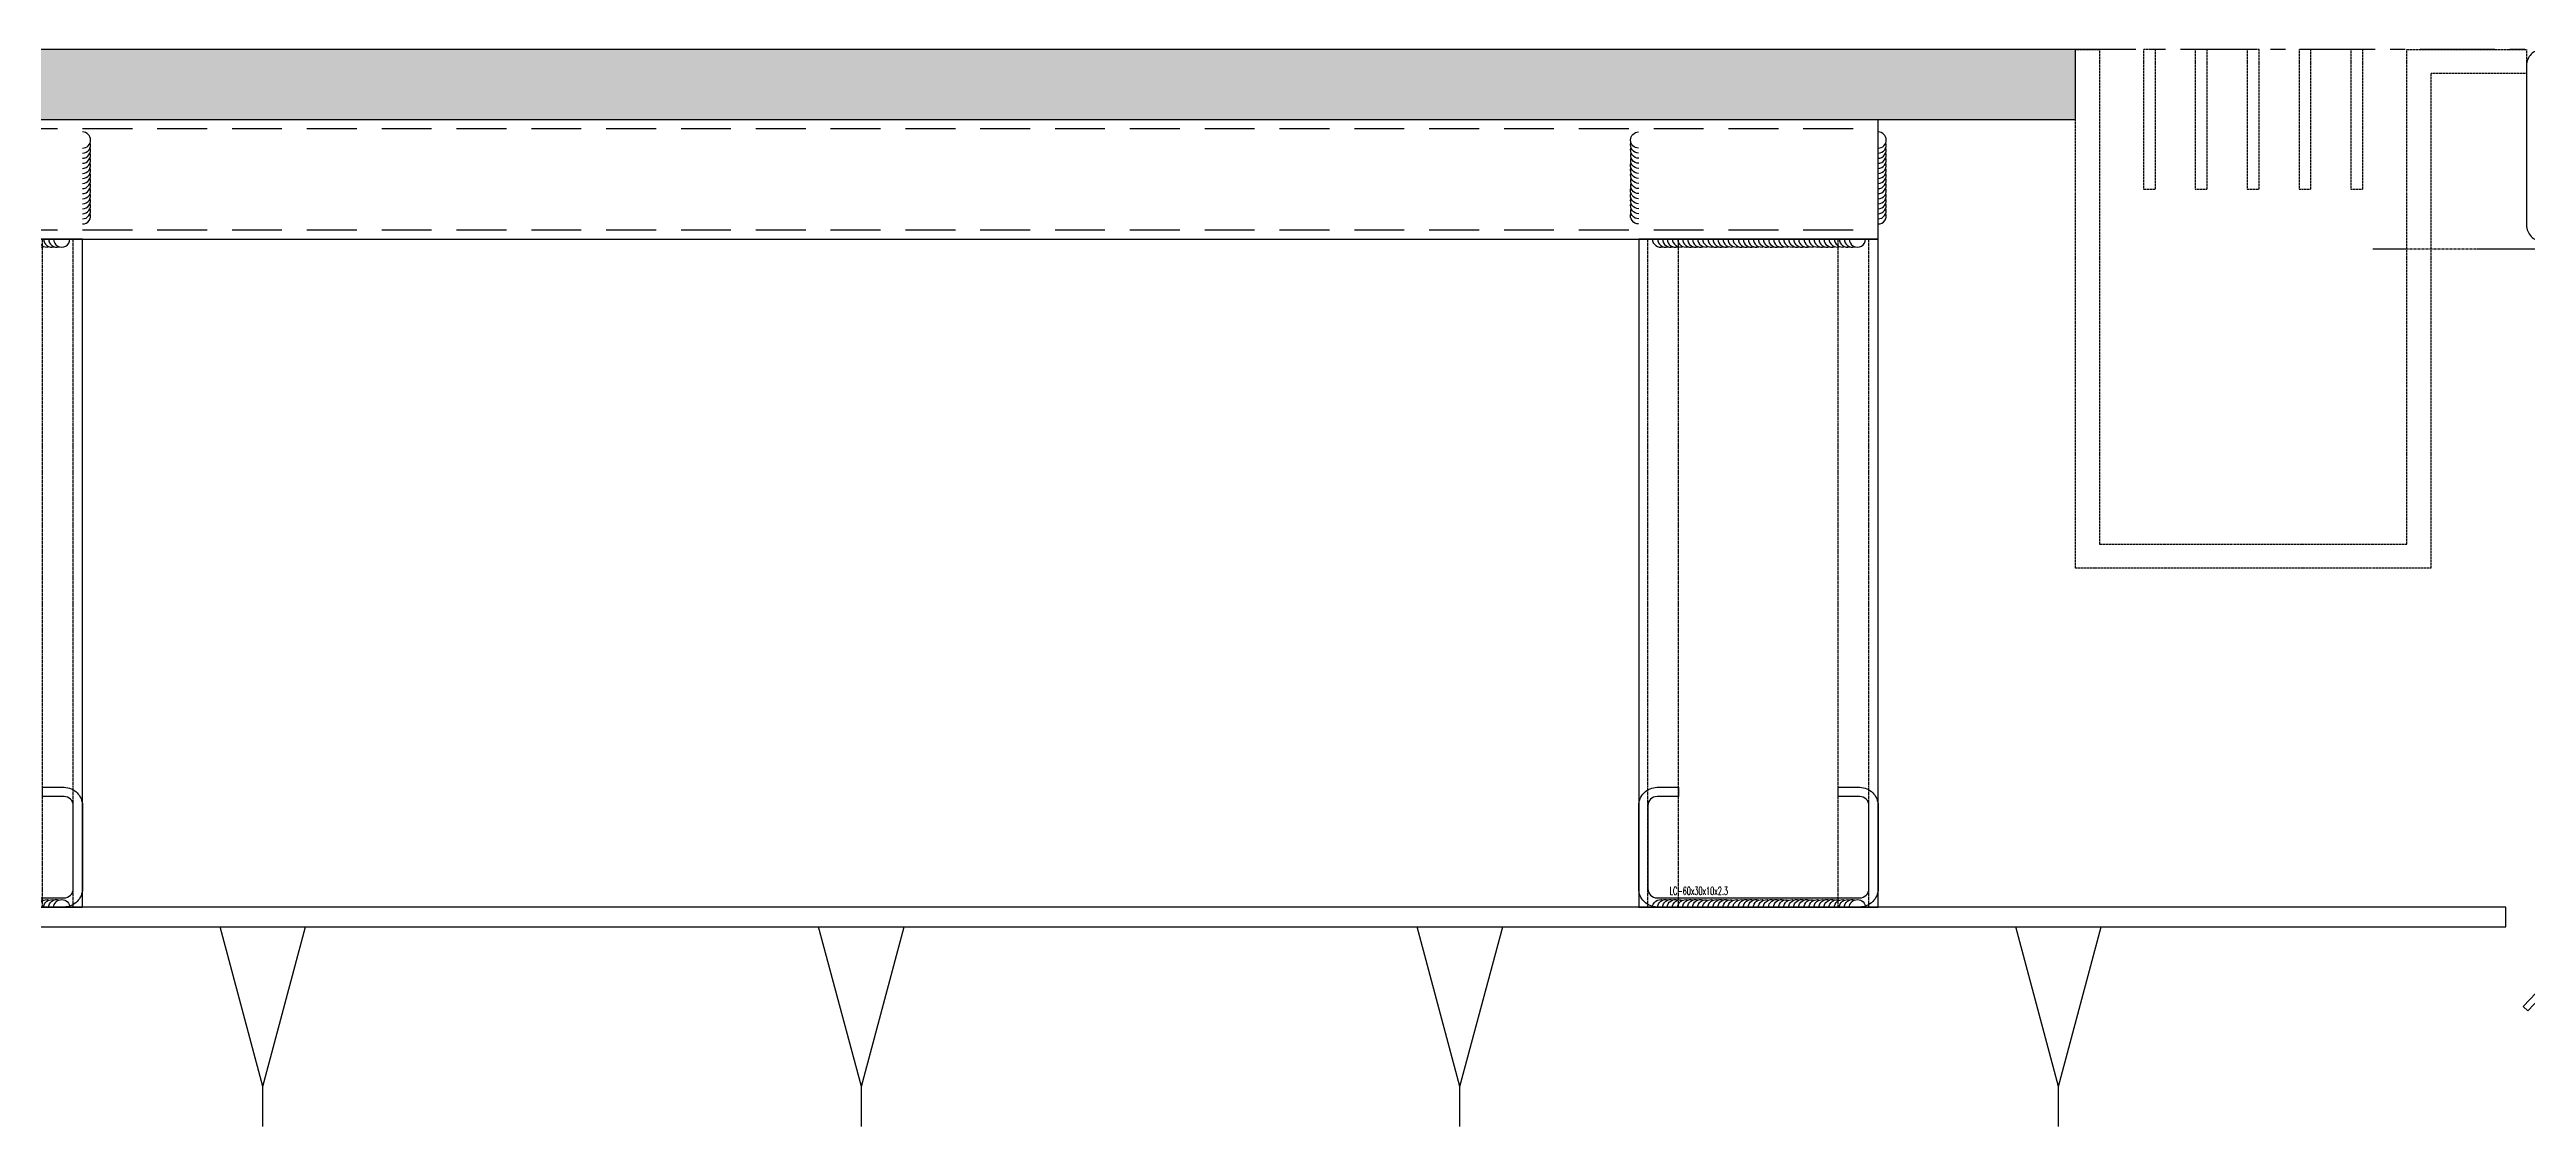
# Model space of a CAD drawing. Extents: x -3378 to 102197, y -3799 to 48702.
# Drawn here: x 85166 to 85787, y 24528 to 24798 of the extents above; entities that cross this region are included whole.
import ezdxf

# ---------------------------------------------------------------- set-up
doc = ezdxf.new("R2010")
doc.units = 0
for name, pattern in [('CENTER', [2, 1.25, -0.25, 0.25, -0.25]), ('HIDDEN', [0.375, 0.25, -0.125]), ('Hidden 1_16_', [0.023813, 0.015875, -0.007938])]:
    doc.linetypes.add(name, pattern=pattern)
for name, color, linetype in [('##-鐵件', 1, 'Continuous'), ('24WELD', 55, 'Continuous'), ('7-CW SUB FRAME', 4, 'Continuous'), ('BCM CL', 14, 'CENTER'), ('BCM-BKP', 6, 'Continuous'), ('GM_ANNO_DIMS', 4, 'Continuous'), ('GM_STEL_PRIM', 3, 'Continuous'), ('STRUCTURAL', 3, 'Continuous'), ('中心線 CENTER', 6, 'CENTER'), ('結構體 STRUCTURAL', 154, 'Continuous'), ('螺絲、螺栓', 4, 'Continuous'), ('金屬面材 METAL PANEL', 2, 'Continuous'), ('鐵件', 6, 'Continuous')]:
    doc.layers.add(name, color=color, linetype=linetype)
doc.layers.add('#不列印', color=250, linetype='Continuous', plot=False)
doc.styles.add('romans', font='romans.shx', dxfattribs={"width": 0.5, "bigfont": ' chineset.shx'})

# ---------------------------------------------------------------- blocks, each defined once
blk = doc.blocks.new('玻璃飾條2')
at = {"layer": '金屬面材 METAL PANEL'}
h = blk.add_hatch(dxfattribs=at)
h.set_pattern_fill('ANSI31', color=256, scale=0.25, angle=90)
h.set_pattern_definition([(135, (84518.6941, -51223.767), (-0.5612660076, -0.5612660076), [])])
h.paths.add_polyline_path([(6.5, -64.5), (2.5, -64.5), (2.5, -69.5), (6.5, -69.5)])
blk.add_lwpolyline([(-3, -42.5, 0.414214), (1, -46.5), (2.5, -46.5), (2.5, -69.5), (-37.5, -69.5), (-37.5, -60.33), (-41.5, -60.33), (-41.5, -69.5, 0.414214), (-37.5, -73.5), (2.5, -73.5, 0.414214), (6.5, -69.5), (6.5, -46.5, 0.414214), (2.5, -42.5), (1, -42.5), (1, -3, 0.414214), (-3, 1), (-18, 1), (-18, -3), (-3, -3)], format="xyb", close=True, dxfattribs=at)
blk.add_lwpolyline([(2.5, -69.5), (2.5, -64.5), (6.5, -64.5), (6.5, -69.5)], close=True, dxfattribs=at)
blk = doc.blocks.new('*U213')
at = {"layer": '鐵件'}
for p, q in [((-230.95, 0), (1119.05, 0)), ((1119.05, -30), (1119.05, 0)), ((-230.95, -30), (1119.05, -30))]:
    blk.add_line(p, q, dxfattribs=at)
at = {"layer": '鐵件', "linetype": 'HIDDEN', "ltscale": 50}
for p, q in [((-230.95, -2.3), (1119.05, -2.3)), ((-230.95, -27.7), (1119.05, -27.7))]:
    blk.add_line(p, q, dxfattribs=at)
blk = doc.blocks.new('*U789')
at = {"layer": 'GM_STEL_PRIM'}
for p, q in [((0, -15), (-10.72, 25)), ((0, -15), (10.72, 25)), ((0, -25), (0, -15))]:
    blk.add_line(p, q, dxfattribs=at)
blk = doc.blocks.new('*U790')
at = {"layer": 'GM_ANNO_DIMS', "color": 0, "linetype": 'ByBlock', "lineweight": -2}
for p in [(1050, 0), (1200, 0), (1350, 0), (1500, 0)]:
    blk.add_blockref('*U789', p, dxfattribs=at)
blk = doc.blocks.new('*U635')
for centre, end in [((1.1, 34), 196.3529), ((1.2, 36.5), 196.3529), ((1.3, 41.5), 196.3529), ((1.3, 39), 196.3529), ((0.7, 21.5), 196.3529), ((0.8, 24), 196.3529), ((0.9, 29), 196.3529), ((0.9, 26.5), 196.3529), ((1, 31.5), 196.3529), ((0.3, 9), 196.3529), ((0.4, 11.5), 196.3529), ((0.5, 16.5), 196.3529), ((0.5, 14), 196.3529), ((0.6, 19), 196.3529), ((0.1, 4), 268.1431), ((0.2, 6.5), 196.3529)]:
    blk.add_arc(centre, 4, 88.1431, end)
blk = doc.blocks.new('*U636')
for centre, end in [((3.1, 96.4), 196.3529), ((3.2, 98.9), 196.3529), ((3.3, 101.4), 196.3529), ((2.7, 84), 196.3529), ((2.8, 86.5), 196.3529), ((2.9, 89), 196.3529), ((3, 94), 196.3529), ((3, 91.5), 196.3529), ((2.3, 71.5), 196.3529), ((2.4, 74), 196.3529), ((2.5, 76.5), 196.3529), ((2.6, 81.5), 196.3529), ((2.6, 79), 196.3529), ((1.9, 59), 196.3529), ((2, 61.5), 196.3529), ((2.1, 64), 196.3529), ((2.2, 69), 196.3529), ((2.2, 66.5), 196.3529), ((1.5, 46.5), 196.3529), ((1.6, 49), 196.3529), ((1.7, 54), 196.3529), ((1.7, 51.5), 196.3529), ((1.8, 56.5), 196.3529), ((1.1, 34), 196.3529), ((1.2, 36.5), 196.3529), ((1.3, 41.5), 196.3529), ((1.3, 39), 196.3529), ((1.4, 44), 196.3529), ((0.7, 21.5), 196.3529), ((0.8, 24), 196.3529), ((0.9, 29), 196.3529), ((0.9, 26.5), 196.3529), ((1, 31.5), 196.3529), ((0.3, 9), 196.3529), ((0.4, 11.5), 196.3529), ((0.5, 16.5), 196.3529), ((0.5, 14), 196.3529), ((0.6, 19), 196.3529), ((0.1, 4), 268.1431), ((0.2, 6.5), 196.3529)]:
    blk.add_arc(centre, 4, 88.1431, end)
blk = doc.blocks.new('*U637')
for centre, end in [((3.1, 96.4), 196.3529), ((3.2, 98.9), 196.3529), ((3.3, 101.4), 196.3529), ((2.7, 84), 196.3529), ((2.8, 86.5), 196.3529), ((2.9, 89), 196.3529), ((3, 94), 196.3529), ((3, 91.5), 196.3529), ((2.3, 71.5), 196.3529), ((2.4, 74), 196.3529), ((2.5, 76.5), 196.3529), ((2.6, 81.5), 196.3529), ((2.6, 79), 196.3529), ((1.9, 59), 196.3529), ((2, 61.5), 196.3529), ((2.1, 64), 196.3529), ((2.2, 69), 196.3529), ((2.2, 66.5), 196.3529), ((1.5, 46.5), 196.3529), ((1.6, 49), 196.3529), ((1.7, 54), 196.3529), ((1.7, 51.5), 196.3529), ((1.8, 56.5), 196.3529), ((1.1, 34), 196.3529), ((1.2, 36.5), 196.3529), ((1.3, 41.5), 196.3529), ((1.3, 39), 196.3529), ((1.4, 44), 196.3529), ((0.7, 21.5), 196.3529), ((0.8, 24), 196.3529), ((0.9, 29), 196.3529), ((0.9, 26.5), 196.3529), ((1, 31.5), 196.3529), ((0.3, 9), 196.3529), ((0.4, 11.5), 196.3529), ((0.5, 16.5), 196.3529), ((0.5, 14), 196.3529), ((0.6, 19), 196.3529), ((0.1, 4), 268.1431), ((0.2, 6.5), 196.3529)]:
    blk.add_arc(centre, 4, 88.1431, end)
blk = doc.blocks.new('*U638')
for centre, end in [((1.1, 34), 196.3529), ((1.2, 36.5), 196.3529), ((1.3, 41.5), 196.3529), ((1.3, 39), 196.3529), ((0.7, 21.5), 196.3529), ((0.8, 24), 196.3529), ((0.9, 29), 196.3529), ((0.9, 26.5), 196.3529), ((1, 31.5), 196.3529), ((0.3, 9), 196.3529), ((0.4, 11.5), 196.3529), ((0.5, 16.5), 196.3529), ((0.5, 14), 196.3529), ((0.6, 19), 196.3529), ((0.1, 4), 268.1431), ((0.2, 6.5), 196.3529)]:
    blk.add_arc(centre, 4, 88.1431, end)
blk = doc.blocks.new('*U791')
at = {"layer": '24WELD'}
for name, p, xscale, yscale, zscale, rotation in [('*U638', (-30, 98.04, 0), -0.5062500000000004, 0.5062500000000004, 0.5062500000000004, 178.1430628016457), ('*U635', (30, 98.04, 0), 0.5062500000000004, 0.5062500000000004, 0.5062500000000004, 181.8569371983544), ('*U636', (26.83, 71.21, 0), 0.5062499999999996, 0.5062499999999996, 0.5062499999999996, 91.85693719835433), ('*U637', (26.83, -96.37, 0), -0.5062500000000003, 0.5062500000000004, 0.5062500000000004, 88.14306280164571)]:
    blk.add_blockref(name, p, dxfattribs=dict(at, xscale=xscale, yscale=yscale, zscale=zscale, rotation=rotation))
blk = doc.blocks.new('*U794')
at = {"color": 0, "linetype": 'ByBlock', "lineweight": -2}
for p in [(0, 0), (450, 0), (900, 0)]:
    blk.add_blockref('*U791', p, dxfattribs=at)
blk = doc.blocks.new('St-LC-60x30x10x2_3')
at = {"layer": 'STRUCTURAL', "color": 0, "linetype": 'ByBlock', "lineweight": -2}
blk.add_lwpolyline([(14.83, 38.37), (14.83, 36.07), (9.43, 36.07, 0.414214), (7.13, 33.77), (7.13, 12.97, 0.414214), (9.43, 10.67), (60.23, 10.67, 0.414214), (62.53, 12.97), (62.53, 33.77, 0.414214), (60.23, 36.07), (54.83, 36.07), (54.83, 38.37), (60.23, 38.37, -0.414214), (64.83, 33.77), (64.83, 12.97, -0.414214), (60.23, 8.37), (9.43, 8.37, -0.414214), (4.83, 12.97), (4.83, 33.77, -0.414214), (9.43, 38.37)], format="xyb", close=True, dxfattribs=at)
at = {"layer": 'Defpoints', "color": 0, "linetype": 'ByBlock', "lineweight": -2, "style": 'romans', "width": 0.6}
blk.add_text('LC-60x30x10x2.3', height=2, rotation=360, dxfattribs=at).set_placement((12.56, 11.41))
blk = doc.blocks.new('*U639')
at = {"layer": '##-鐵件', "color": 1}
blk.add_lwpolyline([(1657.18, 30), (1489.76, 30), (1489.76, -30), (1657.18, -30)], close=True, dxfattribs=at)
at = {"color": 251, "linetype": 'Hidden 1_16_', "ltscale": 5}
for p, q in [((1657.18, 27.7), (1489.76, 27.7)), ((1657.18, 20), (1489.76, 20)), ((1657.18, -20), (1489.76, -20)), ((1657.18, -27.7), (1489.76, -27.7))]:
    blk.add_line(p, q, dxfattribs=at)
at = {"layer": '#不列印', "rotation": 90}
blk.add_blockref('St-LC-60x30x10x2_3', (1665.55, -34.83), dxfattribs=at)
blk = doc.blocks.new('*U795')
at = {"layer": '鐵件', "rotation": 270}
blk.add_blockref('*U639', (0, 1573.47), dxfattribs=at)
blk = doc.blocks.new('*U796')
at = {"color": 0, "linetype": 'ByBlock', "lineweight": -2}
for p in [(900, 0), (1350, 0)]:
    blk.add_blockref('*U795', p, dxfattribs=at)

msp = doc.modelspace()

# ---------------------------------------------------------------- hatches: boundary and pattern name
at = {"layer": '結構體 STRUCTURAL', "true_color": 0xf26722}
h = msp.add_hatch(dxfattribs=at)
h.set_pattern_fill('AR-HBONE', color=30, scale=0.1)
h.set_pattern_definition([(45, (31391.011, -66187.213), (0, 14.3684098), [30.48, -10.16]), (135, (31398.195, -66180.029), (1e-15, 14.3684098), [30.48, -10.16])])
h.paths.add_polyline_path([(84119.672, 24798.085), (84119.672, 24780.585), (85673.7, 24780.585), (85673.7, 24798.085)])

# ---------------------------------------------------------------- linework, layer by layer
at = {"layer": '7-CW SUB FRAME', "linetype": 'HIDDEN'}
for p, q in [((85673.7, 24668.085, 0), (85673.7, 24798.085, 0)), ((85673.7, 24798.085, 0), (85679.7, 24798.085, 0)), ((85679.7, 24798.085, 0), (85679.7, 24674.085, 0)), ((85756.7, 24674.085, 0), (85756.7, 24798.085, 0)), ((85756.7, 24798.085, 0), (85786.7, 24798.085, 0)), ((85786.7, 24798.085, 0), (85786.7, 24792.085, 0)), ((85786.7, 24792.085, 0), (85762.7, 24792.085, 0)), ((85762.7, 24792.085, 0), (85762.7, 24668.085, 0)), ((85679.7, 24674.085, 0), (85756.7, 24674.085, 0)), ((85762.7, 24668.085, 0), (85673.7, 24668.085, 0))]:
    msp.add_line(p, q, dxfattribs=at)
at = {"layer": '7-CW SUB FRAME', "linetype": 'HIDDEN', "elevation": 0}
for points in [[(85690.7, 24798.085), (85690.7, 24763.085), (85693.7, 24763.085), (85693.7, 24798.085)], [(85703.7, 24798.085), (85703.7, 24763.085), (85706.7, 24763.085), (85706.7, 24798.085)], [(85716.7, 24798.085), (85716.7, 24763.085), (85719.7, 24763.085), (85719.7, 24798.085)], [(85729.7, 24798.085), (85729.7, 24763.085), (85732.7, 24763.085), (85732.7, 24798.085)], [(85742.7, 24798.085), (85742.7, 24763.085), (85745.7, 24763.085), (85745.7, 24798.085)]]:
    msp.add_lwpolyline(points, close=True, dxfattribs=at)
at = {"layer": 'BCM CL', "ltscale": 0.5}
msp.add_line((86199.097, 24748.085, 0), (85748.131, 24748.085, 0), dxfattribs=at)
at = {"layer": 'BCM-BKP', "elevation": 0}
msp.add_lwpolyline([(85803.501, 24721.439), (85803.501, 24576.807), (85785.895, 24558.239), (85787.057, 24557.138), (85805.101, 24576.169), (85805.101, 24720.542)], dxfattribs=at)
at = {"layer": 'GM_STEL_PRIM', "elevation": 0}
msp.add_lwpolyline([(85781.56, 24583.162), (84145.234, 24583.162), (84145.243, 24628.177), (84140.243, 24628.178), (84140.234, 24583.163, 0.4142473), (84145.234, 24578.162), (85781.56, 24578.162)], format="xyb", close=True, dxfattribs=at)
at = {"layer": '中心線 CENTER', "ltscale": 15}
msp.add_line((101018.781, 24798.085, 0), (82488.036, 24798.085, 0), dxfattribs=at)
at = {"layer": '結構體 STRUCTURAL', "color": 30, "true_color": 0xf26722, "elevation": 0}
msp.add_lwpolyline([(84119.672, 24798.085), (84119.672, 24780.585), (85673.7, 24780.585), (85673.7, 24798.085)], close=True, dxfattribs=at)

# ---------------------------------------------------------------- block references
for name, p in [('*U794', (84694.221, 24679.376, 0)), ('*U796', (84244.221, 24666.874))]:
    msp.add_blockref(name, p)
at = {"layer": 'GM_ANNO_DIMS'}
msp.add_blockref('*U790', (84169.435, 24553.162, 0), dxfattribs=at)
at = {"layer": '螺絲、螺栓'}
msp.add_blockref('*U213', (84505.175, 24780.585), dxfattribs=at)
at = {"layer": '金屬面材 METAL PANEL', "linetype": 'Continuous', "rotation": 270}
msp.add_blockref('玻璃飾條2', (85860.201, 24756.584, 0), dxfattribs=at)

doc.saveas('drawing.dxf')
